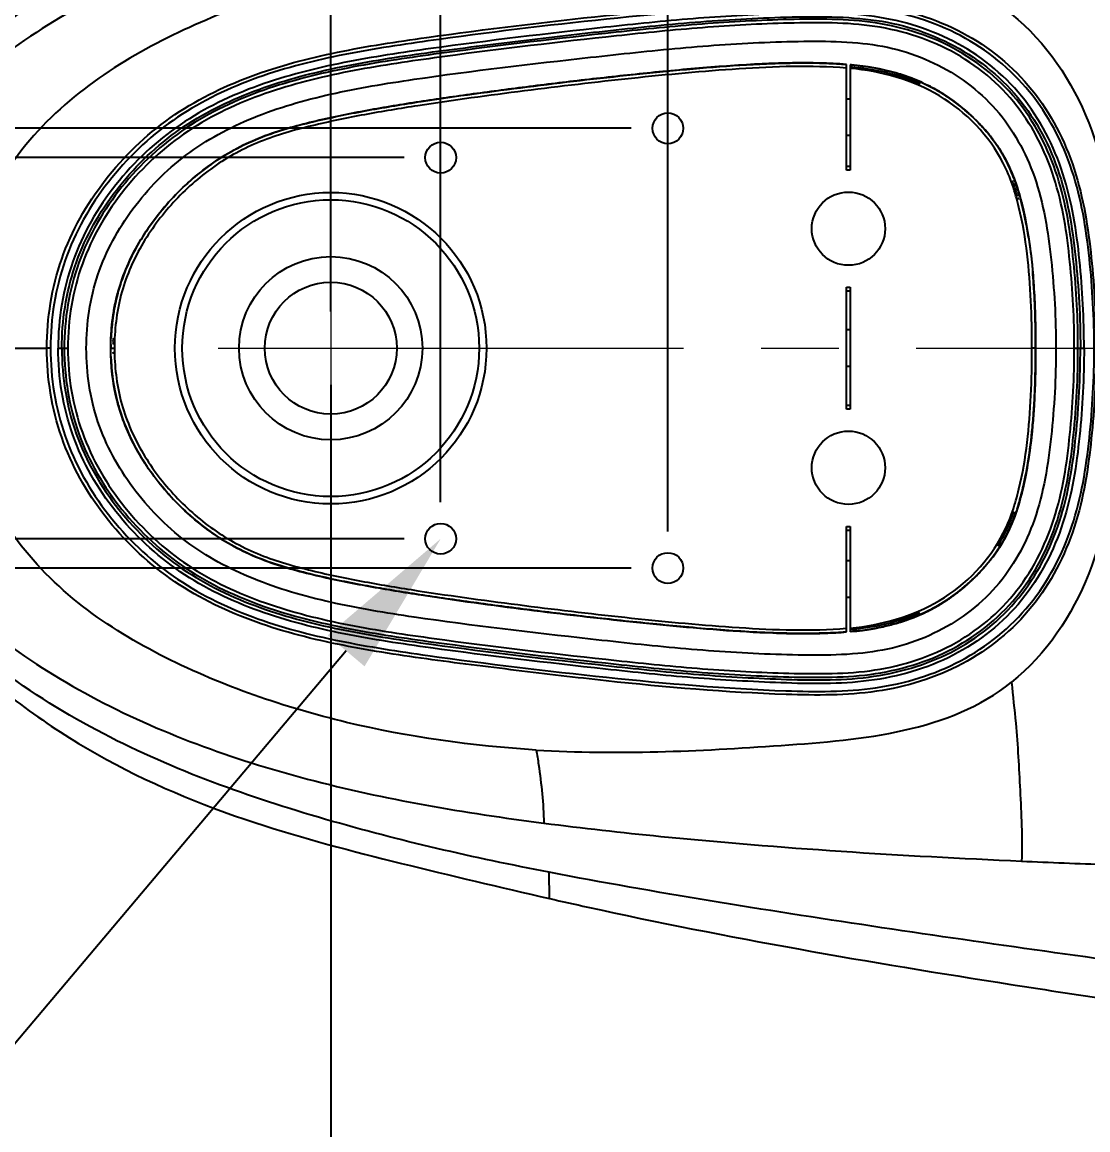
# Model space of a CAD drawing. Header units: millimetres. Extents: x 4086 to 8300, y 123 to 1549.
# Drawn here: x 6667.62 to 6711.24, y 637.4 to 682.74 of the extents above; entities that cross this region are included whole.
import ezdxf
from ezdxf import colors
from ezdxf.entities.mleader import LeaderData, LeaderLine
from ezdxf.math import Vec2, Vec3

# ---------------------------------------------------------------- set-up
doc = ezdxf.new("R2010")
doc.units = ezdxf.units.MM
doc.linetypes.add('CENTER2', pattern=[28.575, 19.05, -3.175, 3.175, -3.175])
doc.layers.add('02___PRT_ALL_AXES', color=7, linetype='Continuous')
doc.layers.add('中心线层', color=7, linetype='CENTER2', lineweight=0)
doc.layers.add('轮廓实线层', color=7, linetype='Continuous', lineweight=30)
doc.styles.add('思源黑', font='SourceHanSansCN-Normal.ttf')
doc.dimstyles.new('尺寸标注_3_10比例', dxfattribs={"dimtxt": 7, "dimasz": 6, "dimexe": 2, "dimexo": 1.5, "dimgap": 1, "dimtad": 1, "dimdec": 1, "dimlfac": 3.333333, "dimdsep": 46, "dimtxsty": '思源黑', "dimcen": 0.09, "dimadec": 0, "dimazin": 0, "dimtp": 0.01, "dimtm": 0.01, "dimtfac": 1, "dimtdec": 1, "dimtofl": 0, "dimtmove": 0, "dimatfit": 3, "dimfxl": 0, "dimtolj": 1, "dimarcsym": 0})

# ---------------------------------------------------------------- blocks, each defined once
blk = doc.blocks.new('*D2923')
at = {"layer": 'Defpoints', "color": 0}
for p in [(6658.855, 669.393), (6680.248, 669.393), (6680.248, 605.543)]:
    blk.add_point(p, dxfattribs=at)
at = {"layer": '轮廓实线层', "color": 0, "lineweight": -2}
for p, q in [((6658.855, 667.893), (6658.855, 603.543)), ((6680.248, 667.893), (6680.248, 603.543)), ((6664.855, 605.543), (6674.248, 605.543))]:
    blk.add_line(p, q, dxfattribs=at)
at = {"layer": '轮廓实线层', "color": 0}
for points in [[(6664.855, 606.543), (6664.855, 604.543), (6658.855, 605.543)], [(6674.248, 604.543), (6674.248, 606.543), (6680.248, 605.543)]]:
    blk.add_solid(points, dxfattribs=at)
at = {"layer": '轮廓实线层', "color": 0, "insert": (6669.551, 610.174), "char_height": 7, "attachment_point": 5, "style": '思源黑'}
blk.add_mtext('\\A1;71.3', dxfattribs=at)
blk = doc.blocks.new('*D2924')
at = {"layer": 'Defpoints', "color": 0}
for p in [(6680.248, 669.393), (6815.248, 669.393), (6815.248, 606.198)]:
    blk.add_point(p, dxfattribs=at)
at = {"layer": '轮廓实线层', "color": 0, "lineweight": -2}
for p, q in [((6680.248, 667.893), (6680.248, 604.198)), ((6815.248, 667.893), (6815.248, 604.198)), ((6686.248, 606.198), (6809.248, 606.198))]:
    blk.add_line(p, q, dxfattribs=at)
at = {"layer": '轮廓实线层', "color": 0}
for points in [[(6686.248, 607.198), (6686.248, 605.198), (6680.248, 606.198)], [(6809.248, 605.198), (6809.248, 607.198), (6815.248, 606.198)]]:
    blk.add_solid(points, dxfattribs=at)
at = {"layer": '轮廓实线层', "color": 0, "insert": (6748.364, 610.824), "char_height": 7, "attachment_point": 5, "style": '思源黑'}
blk.add_mtext('\\A1;450', dxfattribs=at)
blk = doc.blocks.new('*D2932')
at = {"layer": 'Defpoints', "color": 0}
for p in [(6797.169, 703.83), (6602.752, 634.956), (6797.168, 634.956)]:
    blk.add_point(p, dxfattribs=at)
at = {"layer": '轮廓实线层', "color": 0, "lineweight": -2}
for p, q in [((6795.669, 703.83), (6600.752, 703.83)), ((6602.752, 697.83), (6602.752, 640.956)), ((6795.668, 634.956), (6600.752, 634.956))]:
    blk.add_line(p, q, dxfattribs=at)
at = {"layer": '轮廓实线层', "color": 0}
for points in [[(6603.752, 697.83), (6601.752, 697.83), (6602.752, 703.83)], [(6601.752, 640.956), (6603.752, 640.956), (6602.752, 634.956)]]:
    blk.add_solid(points, dxfattribs=at)
at = {"layer": '轮廓实线层', "color": 0, "insert": (6598.126, 669.393), "char_height": 7, "attachment_point": 5, "rotation": 90, "style": '思源黑'}
blk.add_mtext('\\A1;229.6', dxfattribs=at)
blk = doc.blocks.new('*D2952')
at = {"color": 0, "lineweight": -2}
for p, q in [((6683.248, 677.193), (6648.056, 677.193)), ((6650.056, 671.193), (6650.056, 667.593)), ((6683.248, 661.593), (6648.056, 661.593))]:
    blk.add_line(p, q, dxfattribs=at)
at = {"color": 0}
for points in [[(6651.056, 671.193), (6649.056, 671.193), (6650.056, 677.193)], [(6649.056, 667.593), (6651.056, 667.593), (6650.056, 661.593)]]:
    blk.add_solid(points, dxfattribs=at)
at = {"layer": 'Defpoints', "color": 0}
for p in [(6684.748, 677.193), (6650.056, 661.593), (6684.748, 661.593)]:
    blk.add_point(p, dxfattribs=at)
at = {"color": 0, "insert": (6645.43, 669.393), "char_height": 7, "attachment_point": 5, "rotation": 90, "style": '思源黑'}
blk.add_mtext('\\A1;52', dxfattribs=at)
blk = doc.blocks.new('*D2953')
at = {"color": 0, "lineweight": -2}
for p, q in [((6692.548, 678.393), (6628.891, 678.393)), ((6630.891, 672.393), (6630.891, 666.393)), ((6692.548, 660.393), (6628.891, 660.393))]:
    blk.add_line(p, q, dxfattribs=at)
at = {"color": 0}
for points in [[(6631.891, 672.393), (6629.891, 672.393), (6630.891, 678.393)], [(6629.891, 666.393), (6631.891, 666.393), (6630.891, 660.393)]]:
    blk.add_solid(points, dxfattribs=at)
at = {"layer": 'Defpoints', "color": 0}
for p in [(6694.048, 678.393), (6630.891, 660.393), (6694.048, 660.393)]:
    blk.add_point(p, dxfattribs=at)
at = {"color": 0, "insert": (6626.265, 669.188), "char_height": 7, "attachment_point": 5, "rotation": 90, "style": '思源黑'}
blk.add_mtext('\\A1;60', dxfattribs=at)
blk = doc.blocks.new('*D2954')
at = {"color": 0, "lineweight": -2}
for p, q in [((6680.248, 670.893), (6680.248, 696.138)), ((6684.748, 678.693), (6684.748, 696.138)), ((6674.248, 694.138), (6657.113, 694.138)), ((6690.748, 694.138), (6696.748, 694.138))]:
    blk.add_line(p, q, dxfattribs=at)
at = {"color": 0}
for points in [[(6674.248, 693.138), (6674.248, 695.138), (6680.248, 694.138)], [(6690.748, 695.138), (6690.748, 693.138), (6684.748, 694.138)]]:
    blk.add_solid(points, dxfattribs=at)
at = {"layer": 'Defpoints', "color": 0}
for p in [(6684.748, 694.138), (6684.748, 677.193), (6680.248, 669.393)]:
    blk.add_point(p, dxfattribs=at)
at = {"color": 0, "insert": (6662.68, 698.701), "char_height": 7, "attachment_point": 5, "style": '思源黑'}
blk.add_mtext('\\A1;15', dxfattribs=at)
blk = doc.blocks.new('*D2955')
at = {"color": 0, "lineweight": -2}
for p, q in [((6684.748, 663.093), (6684.748, 708.762)), ((6694.048, 661.893), (6694.048, 708.762)), ((6678.748, 706.762), (6672.748, 706.762)), ((6700.048, 706.762), (6717.63, 706.762))]:
    blk.add_line(p, q, dxfattribs=at)
at = {"color": 0}
for points in [[(6678.748, 705.762), (6678.748, 707.762), (6684.748, 706.762)], [(6700.048, 707.762), (6700.048, 705.762), (6694.048, 706.762)]]:
    blk.add_solid(points, dxfattribs=at)
at = {"layer": 'Defpoints', "color": 0}
for p in [(6694.048, 706.762), (6684.748, 661.593), (6694.048, 660.393)]:
    blk.add_point(p, dxfattribs=at)
at = {"color": 0, "insert": (6711.839, 711.392), "char_height": 7, "attachment_point": 5, "style": '思源黑'}
blk.add_mtext('\\A1;31', dxfattribs=at)

msp = doc.modelspace()

# ---------------------------------------------------------------- linework, layer by layer
for p, q in [((6701.365, 676.685), (6701.365, 681.007)), ((6701.515, 680.998), (6701.515, 676.685)), ((6703.413, 680.65), (6703.385, 680.658)), ((6703.385, 680.657), (6703.411, 680.65)), ((6703.415, 680.649), (6703.385, 680.657)), ((6701.515, 679.593), (6701.365, 679.593)), ((6706.444, 678.929), (6706.368, 678.998)), ((6701.515, 678.093), (6701.365, 678.093)), ((6708.177, 676.164), (6708.156, 676.252)), ((6708.218, 676.081), (6708.291, 676.107)), ((6708.241, 676.284), (6708.245, 676.272)), ((6708.353, 675.651), (6708.406, 675.666)), ((6708.401, 675.477), (6708.381, 675.565)), ((6671.54, 671.687), (6671.563, 671.768)), ((6701.365, 666.899), (6701.365, 671.887)), ((6701.515, 671.887), (6701.515, 666.899)), ((6709.077, 670.911), (6709.079, 670.863)), ((6701.515, 670.143), (6701.365, 670.143)), ((6671.343, 669.798), (6671.343, 669.708)), ((6664.647, 669.393), (6668.63, 669.393)), ((6668.779, 669.393), (6668.63, 669.393)), ((6669.09, 669.393), (6669.49, 669.393)), ((6671.244, 669.393), (6671.394, 669.393)), ((6709.101, 669.393), (6708.951, 669.393)), ((6710.686, 669.393), (6711.085, 669.393)), ((6701.515, 668.643), (6701.365, 668.643)), ((6709.079, 667.923), (6709.077, 667.875)), ((6671.413, 667.638), (6671.393, 667.742)), ((6708.156, 662.534), (6708.176, 662.622)), ((6708.156, 662.534), (6708.215, 662.516)), ((6701.365, 657.779), (6701.365, 662.102)), ((6701.515, 662.102), (6701.515, 657.789)), ((6701.515, 660.693), (6701.365, 660.693)), ((6701.515, 659.193), (6701.365, 659.193)), ((6703.429, 658.142), (6703.394, 658.131)), ((6703.394, 658.131), (6703.428, 658.141)), ((6698.345, 657.739), (6698.407, 657.737)), ((6689.197, 646.871), (6689.194, 647.94))]:
    msp.add_line(p, q)
for centre, radius in [((6694.048, 678.393), 0.63), ((6684.748, 677.193), 0.63), ((6680.248, 669.393), 6.375), ((6701.44, 674.286), 1.5), ((6680.248, 669.393), 6.075), ((6680.248, 669.393), 3.75), ((6680.248, 669.393), 2.7), ((6701.44, 664.5), 1.5), ((6684.748, 661.593), 0.63), ((6694.048, 660.393), 0.63)]:
    msp.add_circle(centre, radius)
for centre, radius, start, end in [((6700.403, 668.762), 12.286, 84.5575, 84.8072), ((6700.427, 669.03), 12.017, 84.5467, 84.8071), ((6701.077, 672.672), 8.313, 73.6941, 73.9246), ((6701.047, 672.538), 8.45, 73.4924, 73.7544), ((6701.134, 672.864), 8.113, 69.0946, 73.6959), ((6701.09, 672.734), 8.25, 69.1366, 73.6462), ((6701.152, 672.883), 8.088, 68.9739, 73.7505), ((6701.213, 673.069), 7.893, 68.8283, 69.106), ((6701.291, 673.264), 7.684, 68.8627, 69.1297), ((6701.242, 673.163), 7.794, 68.7823, 69.052), ((6701.261, 673.193), 7.76, 67.1498, 69.1002), ((6701.342, 673.394), 7.544, 67.1295, 68.928), ((6701.306, 673.302), 7.642, 68.5597, 68.8628), ((6701.252, 673.19), 7.766, 68.4961, 68.7823), ((6701.229, 673.11), 7.848, 68.5401, 68.8283), ((6701.348, 673.421), 7.515, 65.2347, 68.5627), ((6701.284, 673.269), 7.681, 67.1093, 68.4981), ((6701.278, 673.232), 7.717, 67.1608, 68.5432), ((6701.38, 673.474), 7.455, 65.2633, 67.1638), ((6701.411, 673.559), 7.365, 66.3513, 67.1253), ((6701.441, 673.629), 7.289, 65.1867, 67.1319), ((6701.364, 673.438), 7.494, 65.7628, 67.1466), ((6701.643, 674.021), 6.848, 60.0175, 63.4326), ((6701.57, 673.869), 7.016, 60.8726, 61.1406), ((6701.624, 673.987), 6.887, 60.475, 60.9536), ((6701.583, 673.891), 6.991, 60.5908, 60.8726), ((6701.492, 673.756), 7.152, 60.1644, 60.4955), ((6701.607, 673.957), 6.921, 60.1723, 60.4752), ((6701.487, 673.746), 7.164, 59.7926, 60.1644), ((6701.498, 673.772), 7.135, 56.2181, 60.0063), ((6701.433, 673.658), 7.266, 54.5076, 59.7771), ((6700.861, 672.885), 8.228, 48.7713, 54.3624), ((6700.513, 672.497), 8.749, 47.6089, 48.1053), ((6700.342, 672.302), 9.008, 47.7188, 47.9774), ((6700.303, 672.258), 9.067, 47.2549, 47.719), ((6700.445, 672.422), 8.85, 47.2086, 47.6091), ((6702.096, 673.999), 6.566, 38.8128, 40.2997), ((6702.494, 674.282), 6.078, 35.0782, 35.4898), ((6702.546, 674.336), 6.004, 34.8283, 35.1103), ((6702.531, 674.309), 6.032, 34.7768, 35.0837), ((6702.292, 674.149), 6.319, 34.4233, 34.9026), ((6702.561, 674.33), 5.996, 34.4978, 34.7768), ((6702.589, 674.349), 5.962, 34.2255, 34.4978), ((6702.339, 674.181), 6.262, 32.7896, 34.425), ((6702.607, 674.361), 5.941, 34.0354, 34.3388), ((6702.429, 674.239), 6.155, 30.641, 32.7912), ((6702.286, 674.167), 6.315, 30.5416, 31.2228), ((6702.472, 674.264), 6.106, 30.6386, 31.3443), ((6701.44, 674.286), 2.4, 88.2092, 91.7908), ((6706.402, 675.235), 2.003, 24.9974, 27.2686), ((6700.281, 673.348), 8.394, 15.9238, 19.0051), ((6701.262, 673.694), 7.444, 19.9328, 20.3413), ((6701.076, 673.613), 7.646, 19.0638, 20.2388), ((6701.197, 673.671), 7.513, 19.3629, 19.9326), ((6701.089, 673.618), 7.632, 19.4124, 19.9906), ((6700.922, 673.56), 7.809, 18.6928, 19.0646), ((6700.893, 673.55), 7.839, 18.5303, 19.0563), ((6700.057, 673.29), 8.715, 15.8594, 18.789), ((6700.359, 673.376), 8.401, 16.9376, 17.975), ((6706.093, 674.877), 2.389, 17.8118, 18.9032), ((6699.806, 673.207), 8.98, 15.9558, 16.9371), ((6699.265, 673.052), 9.542, 15.423, 15.9596), ((6698.596, 672.869), 10.236, 14.8972, 15.0443), ((6694.711, 671.848), 14.253, 11.2261, 14.8499), ((6694.729, 671.851), 14.235, 11.2229, 14.8554), ((6692.432, 671.39), 16.577, 8.7947, 11.2434), ((6692.447, 671.393), 16.563, 8.7967, 11.2405), ((6682.728, 670.225), 26.354, 4.7807, 5.0003), ((6681.726, 670.125), 27.361, 3.6665, 4.7995), ((6678.907, 669.655), 7.642, 164.3052, 168.873), ((6678.927, 669.652), 7.662, 164.4257, 164.804), ((6678.93, 669.648), 7.667, 163.9443, 164.3015), ((6701.44, 674.286), 2.4, 268.2092, 271.7908), ((6680.318, 670.032), 28.772, 3.3918, 3.6732), ((6678.505, 669.927), 30.588, 3.1716, 3.4167), ((6675.978, 669.802), 33.118, 1.9198, 3.371), ((6680.102, 669.434), 8.857, 171.5363, 177.3387), ((6680.121, 669.432), 8.876, 171.914, 177.3285), ((6679.789, 669.475), 8.541, 170.6318, 171.888), ((6679.742, 669.483), 8.493, 170.0891, 171.5064), ((6664.606, 669.449), 44.495, 359.9285, 1.8837), ((6668.151, 669.549), 40.949, 1.2464, 1.9063), ((6671.343, 669.798), 0.09, 240.0434, 270), ((6681.026, 669.394), 9.781, 179.5615, 180.0072), ((6681.136, 669.394), 9.892, 179.7909, 180.0061), ((6680.968, 669.395), 9.724, 179.1153, 179.5616), ((6680.958, 669.395), 9.624, 178.6696, 179.1163), ((6681.037, 669.394), 9.703, 180.8909, 181.3336), ((6673.704, 669.507), 2.37, 176.2146, 177.3006), ((6664.732, 669.336), 44.37, 358.113, 0.0738), ((6664.233, 669.341), 44.869, 358.2437, 0.0671), ((6663.841, 669.341), 45.26, 358.2578, 0.0655), ((6680.779, 669.387), 9.535, 181.992, 182.3971), ((6680.726, 669.385), 9.482, 182.3974, 182.5795), ((6680.086, 669.352), 8.841, 182.6659, 188.7508), ((6668.123, 669.239), 40.977, 358.0927, 358.7521), ((6679.632, 669.285), 8.382, 189.2424, 191.3292), ((6676.017, 668.994), 33.079, 356.6365, 358.0619), ((6676.053, 668.983), 33.043, 356.6235, 358.0776), ((6677.586, 668.909), 31.509, 356.6159, 358.1197), ((6675.601, 669.011), 33.496, 356.8444, 358.0564), ((6672.167, 669.129), 36.932, 358.0538, 358.1942), ((6678.957, 669.147), 7.694, 189.9036, 196.1792), ((6680.653, 668.725), 28.435, 355.2463, 356.6299), ((6679.825, 668.778), 29.266, 355.8748, 356.6198), ((6678.374, 668.866), 30.719, 356.6157, 356.8291), ((6701.44, 664.5), 2.4, 88.2092, 91.7908), ((6692.493, 667.386), 16.515, 348.8218, 351.2147), ((6690.592, 667.687), 18.441, 351.3217, 352.0142), ((6694.81, 666.923), 14.153, 345.1107, 348.8434), ((6700.259, 665.445), 8.507, 342.0103, 343.0347), ((6699.73, 665.607), 9.06, 343.0352, 344.0076), ((6699.223, 665.753), 9.588, 344.0039, 344.5157), ((6698.571, 665.936), 10.264, 344.0462, 344.53), ((6698.002, 666.093), 10.854, 344.5303, 345.0174), ((6698.839, 665.859), 9.986, 344.5151, 344.9162), ((6698.578, 665.93), 10.257, 344.9151, 345.0619), ((6701.361, 665.05), 7.246, 334.5692, 339.4856), ((6701.466, 665.008), 7.223, 336.3625, 339.3287), ((6700.645, 665.33), 8.014, 339.4095, 339.5852), ((6708.156, 662.534), 0.09, 47, 77), ((6706.371, 663.565), 2.037, 332.7318, 335.0079), ((6700.655, 665.326), 8.094, 339.2311, 339.5854), ((6701.212, 665.106), 7.495, 339.313, 339.688), ((6701.149, 665.13), 7.563, 339.6881, 340.0897), ((6700.996, 665.199), 7.73, 339.7828, 339.9612), ((6700.974, 665.207), 7.753, 339.9613, 340.2715), ((6700.958, 665.213), 7.77, 340.0224, 340.5872), ((6700.949, 665.216), 7.779, 340.2454, 340.5759), ((6700.913, 665.229), 7.818, 340.574, 340.9378), ((6700.796, 665.269), 7.942, 340.9435, 341.3137), ((6701.44, 664.5), 2.4, 268.2092, 271.7908), ((6702.065, 664.739), 6.566, 329.5348, 336.4165), ((6702.386, 664.566), 6.112, 327.7001, 334.5438), ((6702.463, 664.508), 6.106, 325.1561, 328.812), ((6702.323, 664.618), 6.284, 325.0628, 325.4147), ((6702.601, 664.431), 5.949, 325.1349, 325.56), ((6702.337, 664.608), 6.266, 325.4111, 325.679), ((6702.646, 664.401), 5.895, 325.5302, 326.0152), ((6702.635, 664.408), 5.908, 325.5603, 325.777), ((6702.427, 664.548), 6.157, 325.67, 328.9964), ((6702.661, 664.391), 5.877, 325.777, 326.0608), ((6702.75, 664.331), 5.77, 326.057, 329.6161), ((6702.507, 664.499), 6.064, 328.6743, 328.9928), ((6702.528, 664.486), 6.04, 329.0058, 329.3863), ((6702.401, 664.574), 6.195, 322.7244, 324.462), ((6702.422, 664.559), 6.169, 323.0566, 324.4761), ((6702.274, 664.652), 6.343, 323.2865, 325.0606), ((6702.529, 664.481), 6.037, 324.4798, 324.9007), ((6702.587, 664.423), 5.955, 324.8362, 325.1421), ((6702.567, 664.455), 5.991, 324.8946, 325.1609), ((6700.802, 665.975), 8.322, 311.9771, 317.3021), ((6700.695, 666.083), 8.474, 308.2342, 312.0356), ((6701.526, 664.972), 7.085, 292.8197, 299.5019), ((6701.62, 664.808), 6.897, 294.665, 299.6123), ((6701.545, 664.935), 7.043, 294.8044, 299.357), ((6701.581, 664.898), 6.995, 298.8288, 299.0959), ((6701.653, 664.748), 6.828, 298.9102, 299.1821), ((6701.637, 664.777), 6.862, 299.1267, 299.764), ((6701.594, 664.875), 6.967, 299.0958, 299.4249), ((6701.631, 664.788), 6.874, 299.1827, 299.9885), ((6701.503, 665.013), 7.132, 299.3481, 304.7137), ((6701.615, 664.816), 6.906, 299.7637, 300.1259), ((6701.454, 665.094), 7.227, 299.8706, 305.4193), ((6701.492, 665.031), 7.154, 299.9919, 300.7387), ((6701.094, 666.046), 8.243, 286.3832, 290.8562), ((6701.157, 665.899), 8.083, 286.3318, 290.8143), ((6701.233, 665.655), 7.828, 290.3274, 290.9333), ((6701.215, 665.717), 7.892, 290.8859, 291.1589), ((6701.249, 665.612), 7.782, 290.9337, 291.203), ((6701.297, 665.513), 7.672, 290.8589, 291.1475), ((6701.263, 665.594), 7.76, 290.8904, 292.8394), ((6701.349, 665.38), 7.53, 291.1279, 292.8562), ((6701.259, 665.585), 7.753, 291.203, 291.4901), ((6701.231, 665.676), 7.849, 291.1589, 291.4496), ((6701.312, 665.474), 7.631, 291.1475, 291.4302), ((6701.357, 665.35), 7.499, 291.4272, 294.7525), ((6701.291, 665.505), 7.667, 291.4881, 292.8744), ((6701.279, 665.555), 7.718, 291.4466, 292.8201), ((6701.446, 665.15), 7.28, 292.856, 294.8039), ((6701.366, 665.349), 7.494, 292.8397, 294.2288), ((6701.416, 665.237), 7.371, 294.1435, 294.4491), ((6701.601, 664.845), 6.938, 294.117, 298.9026), ((6701.435, 665.194), 7.325, 294.4492, 294.7201), ((6701.08, 666.115), 8.313, 286.0355, 286.289), ((6701.007, 666.33), 8.539, 286.2188, 286.4093), ((6701.133, 665.938), 8.128, 286.2875, 290.2951), ((6738.757, 864.775), 223.472, 257.18671, 257.59927), ((6810.146, 1298.453), 663.002, 261.144952, 261.533234)]:
    msp.add_arc(centre, radius, start, end)
for points, knots in [([(6689.194, 690.846), (6686.154, 690.261), (6680.015, 688.859), (6672.423, 686.178), (6666.651, 682.727), (6661.61, 678), (6659.11, 672.835), (6659.108, 669.394)], [0, 0, 0, 0, 0.23436, 0.476296, 0.606155, 0.739528, 1, 1, 1, 1]), ([(6677.136, 688.808), (6674.931, 688.082), (6670.61, 686.291), (6665.877, 682.833), (6662.657, 679.47), (6659.993, 675.673), (6658.947, 672.196), (6658.864, 669.894)], [0, 0, 0, 0, 0.250514, 0.500834, 0.626177, 0.751447, 1, 1, 1, 1]), ([(6688.968, 688.831), (6685.715, 688.411), (6679.349, 687.343), (6671.762, 684.608), (6666.466, 681.268), (6663.011, 678.129), (6660.305, 674.204), (6659.498, 671.007), (6659.499, 669.393)], [0, 0, 0, 0, 0.258384, 0.507479, 0.628675, 0.749705, 0.872843, 1, 1, 1, 1]), ([(6688.663, 685.841), (6686.09, 685.683), (6682.212, 685.15), (6677.197, 683.697), (6673.515, 682.179), (6670.043, 680.123), (6667.099, 677.226), (6665.569, 674.116), (6664.75, 671.476), (6664.646, 670.085), (6664.647, 669.393)], [0, 0, 0, 0, 0.241796, 0.364863, 0.489125, 0.614521, 0.74149, 0.870303, 0.935138, 1, 1, 1, 1]), ([(6668.63, 669.393), (6668.629, 670.624), (6669.026, 673.112), (6670.872, 676.379), (6673.572, 678.979), (6676.925, 680.638), (6680.515, 681.572), (6685.393, 682.309), (6691.516, 683.045), (6697.653, 683.596), (6702.605, 683.614), (6706.214, 682.527), (6709.155, 680.132), (6710.871, 676.763), (6711.448, 673.09), (6711.57, 670.626), (6711.572, 669.393)], [0, 0, 0, 0, 0.062447, 0.124871, 0.187329, 0.249838, 0.3124, 0.374982, 0.500153, 0.625297, 0.687871, 0.750222, 0.812566, 0.874882, 0.937414, 1, 1, 1, 1]), ([(6711.499, 669.393), (6711.499, 670.62), (6711.369, 673.068), (6710.784, 676.715), (6709.055, 680.041), (6706.137, 682.401), (6702.559, 683.477), (6697.64, 683.438), (6691.533, 682.901), (6685.439, 682.164), (6680.584, 681.433), (6677.017, 680.51), (6673.686, 678.876), (6671.007, 676.304), (6669.171, 673.073), (6668.779, 670.61), (6668.779, 669.393)], [0, 0, 0, 0, 0.062713, 0.125289, 0.187498, 0.249627, 0.311819, 0.374415, 0.499882, 0.62543, 0.688152, 0.750753, 0.813185, 0.875511, 0.937783, 1, 1, 1, 1]), ([(6711.085, 669.393), (6711.085, 670.594), (6710.96, 672.994), (6710.412, 676.579), (6708.73, 679.869), (6705.829, 682.18), (6702.288, 683.179), (6698.671, 683.11), (6695.077, 682.91), (6690.3, 682.408), (6685.532, 681.847), (6680.78, 681.142), (6677.275, 680.263), (6673.982, 678.698), (6671.316, 676.193), (6669.482, 673.022), (6669.09, 670.593), (6669.09, 669.393)], [0, 0, 0, 0, 0.062536, 0.125084, 0.187532, 0.24998, 0.312446, 0.374996, 0.437503, 0.499995, 0.624952, 0.687466, 0.75001, 0.812534, 0.875029, 0.937529, 1, 1, 1, 1]), ([(6669.24, 669.393), (6669.24, 670.516), (6669.583, 672.786), (6671.223, 675.79), (6673.624, 678.238), (6676.675, 679.878), (6680.033, 680.84), (6683.542, 681.418), (6687.135, 681.867), (6690.784, 682.305), (6694.474, 682.703), (6697.575, 682.915), (6700.058, 682.978), (6701.9, 682.931), (6703.701, 682.641), (6705.954, 681.817), (6708.426, 679.999), (6710.213, 676.752), (6710.803, 673.107), (6710.935, 670.638), (6710.935, 669.393)], [0, 0, 0, 0, 0.05893, 0.117776, 0.176804, 0.236377, 0.29725, 0.359412, 0.422824, 0.487254, 0.552254, 0.617541, 0.650278, 0.682562, 0.714137, 0.745494, 0.807857, 0.870272, 0.934667, 1, 1, 1, 1]), ([(6710.836, 669.393), (6710.836, 670.576), (6710.712, 672.943), (6710.18, 676.48), (6708.52, 679.736), (6705.63, 682), (6702.702, 682.795), (6700.331, 682.877), (6697.964, 682.832), (6695.014, 682.65), (6690.315, 682.16), (6685.623, 681.605), (6680.943, 680.917), (6677.485, 680.068), (6674.22, 678.555), (6671.565, 676.104), (6669.733, 672.98), (6669.34, 670.579), (6669.34, 669.393)], [0, 0, 0, 0, 0.062453, 0.12501, 0.187614, 0.250238, 0.31285, 0.34416, 0.375381, 0.437757, 0.5001, 0.624729, 0.68712, 0.749618, 0.812192, 0.874791, 0.937402, 1, 1, 1, 1]), ([(6708.116, 683.065), (6709.535, 681.928), (6711.699, 678.692), (6712.239, 675.001), (6712.383, 673.145)], [0, 0, 0, 0, 0.494185, 1, 1, 1, 1]), ([(6710.686, 669.393), (6710.686, 670.571), (6710.562, 672.922), (6710.037, 676.426), (6708.402, 679.637), (6705.558, 681.864), (6702.673, 682.647), (6700.327, 682.727), (6697.97, 682.683), (6695.025, 682.5), (6690.331, 682.011), (6685.645, 681.456), (6680.977, 680.77), (6677.54, 679.927), (6674.307, 678.431), (6671.684, 676.01), (6669.877, 672.929), (6669.49, 670.562), (6669.49, 669.393)], [0, 0, 0, 0, 0.062696, 0.125238, 0.187341, 0.249407, 0.311579, 0.342892, 0.374259, 0.437023, 0.499809, 0.625413, 0.688167, 0.750801, 0.813233, 0.875534, 0.937803, 1, 1, 1, 1]), ([(6670.243, 669.393), (6670.243, 670.408), (6670.55, 672.464), (6672.046, 675.191), (6674.242, 677.434), (6677.085, 678.954), (6680.283, 679.867), (6684.915, 680.621), (6689.699, 681.172), (6694.554, 681.705), (6697.618, 681.913), (6700.04, 681.975), (6701.784, 681.932), (6703.437, 681.669), (6705.453, 680.93), (6707.657, 679.317), (6709.267, 676.367), (6709.805, 672.96), (6709.933, 670.602), (6709.933, 669.393)], [0, 0, 0, 0, 0.056342, 0.112842, 0.169975, 0.228229, 0.28958, 0.353906, 0.488602, 0.556901, 0.62508, 0.658984, 0.691412, 0.721826, 0.751443, 0.810044, 0.86888, 0.932904, 1, 1, 1, 1]), ([(6671.375, 670.945), (6671.436, 671.29), (6671.689, 672.347), (6672.481, 674.001), (6673.854, 675.731), (6675.543, 677.16), (6677.526, 678.15), (6679.651, 678.716), (6681.796, 679.147), (6684.675, 679.616), (6688.286, 680.102), (6691.906, 680.528), (6694.807, 680.814), (6696.987, 680.991), (6699.174, 681.091), (6700.636, 681.067), (6701.365, 681.007)], [0, 0, 0, 0, 0.030871, 0.09548, 0.160089, 0.224697, 0.289306, 0.353914, 0.418523, 0.483131, 0.612349, 0.741566, 0.806174, 0.870783, 0.935391, 1, 1, 1, 1]), ([(6698.488, 681.052), (6698.351, 681.048), (6697.345, 681.009), (6695.464, 680.875), (6692.892, 680.628), (6690.378, 680.35), (6687.975, 680.054), (6685.688, 679.749), (6683.49, 679.429), (6681.353, 679.065), (6679.275, 678.63), (6677.162, 678.016), (6675.177, 676.908), (6673.565, 675.414), (6672.317, 673.72), (6671.748, 672.413), (6671.563, 671.768)], [0, 0, 0, 0, 0.013853, 0.102062, 0.19195, 0.279284, 0.362102, 0.440949, 0.516684, 0.59004, 0.661754, 0.732376, 0.801958, 0.870533, 0.938492, 1, 1, 1, 1]), ([(6698.34, 681.047), (6699.063, 681.074), (6700.059, 681.084), (6701.086, 681.03), (6701.365, 681.007)], [0, 0, 0, 0, 0.730222, 1, 1, 1, 1]), ([(6698.34, 681.047), (6698.61, 681.057), (6699.618, 681.084), (6700.627, 681.068), (6701.365, 681.007)], [0, 0, 0, 0, 0.267756, 1, 1, 1, 1]), ([(6701.365, 681.007), (6700.636, 681.067), (6699.642, 681.083), (6698.65, 681.058), (6698.388, 681.049)], [0, 0, 0, 0, 0.73553, 1, 1, 1, 1]), ([(6701.365, 681.007), (6700.627, 681.068), (6699.669, 681.083), (6698.711, 681.059), (6698.492, 681.052)], [0, 0, 0, 0, 0.771104, 1, 1, 1, 1]), ([(6701.365, 680.856), (6699.902, 680.979), (6696.951, 680.867), (6692.563, 680.454), (6688.178, 679.938), (6684.533, 679.445), (6681.63, 678.964), (6679.472, 678.523), (6677.347, 677.926), (6675.394, 676.878), (6673.75, 675.401), (6672.43, 673.633), (6671.558, 671.594), (6671.394, 670.123), (6671.394, 669.393)], [0, 0, 0, 0, 0.125084, 0.250418, 0.375784, 0.501141, 0.563797, 0.62641, 0.688856, 0.751112, 0.813383, 0.875656, 0.937817, 1, 1, 1, 1]), ([(6701.515, 680.998), (6701.951, 680.958), (6702.573, 680.871), (6703.202, 680.711), (6703.385, 680.658)], [0, 0, 0, 0, 0.707098, 1, 1, 1, 1]), ([(6708.951, 669.393), (6708.951, 670.682), (6708.889, 672.62), (6708.468, 675.16), (6707.678, 677.609), (6705.321, 680.032), (6702.782, 680.731), (6701.515, 680.847)], [0, 0, 0, 0, 0.252089, 0.37798, 0.503217, 0.751112, 1, 1, 1, 1]), ([(6703.385, 680.658), (6703.403, 680.653), (6704.047, 680.464), (6704.973, 680.067), (6706.04, 679.303), (6706.766, 678.644), (6707.411, 677.901), (6707.927, 677.06), (6708.31, 676.153), (6708.661, 674.894), (6708.932, 673.288), (6709.079, 671.342), (6709.101, 670.042), (6709.101, 669.393)], [0, 0, 0, 0, 0.00391, 0.146209, 0.217358, 0.288507, 0.359657, 0.430806, 0.501955, 0.573104, 0.715403, 0.857701, 1, 1, 1, 1]), ([(6703.385, 680.658), (6703.892, 680.511), (6705.016, 680.071), (6706.451, 679.012), (6707.64, 677.669), (6708.32, 676.196), (6708.643, 674.911), (6708.852, 673.752), (6708.979, 672.635), (6709.057, 671.549), (6709.094, 670.467), (6709.101, 669.751), (6709.101, 669.393)], [0, 0, 0, 0, 0.11145, 0.250059, 0.373868, 0.480818, 0.576239, 0.664397, 0.748576, 0.832178, 0.916121, 1, 1, 1, 1]), ([(6707.352, 677.936), (6707.086, 678.29), (6706.778, 678.62), (6706.45, 678.923), (6706.444, 678.929)], [0, 0, 0, 0, 0.980687, 1, 1, 1, 1]), ([(6708.224, 676.328), (6708.131, 676.574), (6707.975, 676.929), (6707.788, 677.269), (6707.724, 677.376)], [0, 0, 0, 0, 0.678784, 1, 1, 1, 1]), ([(6707.725, 677.376), (6707.746, 677.34), (6707.94, 677.006), (6708.101, 676.653), (6708.223, 676.331)], [0, 0, 0, 0, 0.106146, 1, 1, 1, 1]), ([(6708.691, 674.62), (6708.652, 674.816), (6708.587, 675.111), (6708.513, 675.403), (6708.487, 675.501)], [0, 0, 0, 0, 0.664747, 1, 1, 1, 1]), ([(6708.693, 674.599), (6708.675, 674.694), (6708.613, 674.993), (6708.543, 675.294), (6708.488, 675.501)], [0, 0, 0, 0, 0.316721, 1, 1, 1, 1]), ([(6671.244, 669.43), (6671.247, 670.16), (6671.334, 670.923), (6671.531, 671.657), (6671.54, 671.687)], [0, 0, 0, 0, 0.959556, 1, 1, 1, 1]), ([(6671.244, 669.393), (6671.244, 670.116), (6671.328, 670.898), (6671.529, 671.65), (6671.54, 671.687)], [0, 0, 0, 0, 0.951022, 1, 1, 1, 1]), ([(6671.532, 671.66), (6671.527, 671.639), (6671.454, 671.365), (6671.396, 671.088), (6671.355, 670.829)], [0, 0, 0, 0, 0.076709, 1, 1, 1, 1]), ([(6689.194, 647.942), (6686.115, 648.537), (6679.891, 649.954), (6670.624, 653.248), (6662.317, 659.211), (6659.105, 665.968), (6659.109, 669.393)], [0, 0, 0, 0, 0.237716, 0.483628, 0.74037, 1, 1, 1, 1]), ([(6659.499, 669.393), (6659.498, 667.779), (6660.305, 664.582), (6663.011, 660.658), (6666.466, 657.518), (6671.762, 654.179), (6679.349, 651.443), (6685.715, 650.376), (6688.968, 649.956)], [0, 0, 0, 0, 0.127157, 0.250295, 0.371325, 0.492521, 0.741616, 1, 1, 1, 1]), ([(6688.663, 652.946), (6686.051, 653.106), (6682.132, 653.65), (6677.087, 655.126), (6673.424, 656.654), (6669.984, 658.709), (6667.077, 661.598), (6665.564, 664.687), (6664.75, 667.315), (6664.646, 668.703), (6664.647, 669.393)], [0, 0, 0, 0, 0.245485, 0.368703, 0.492402, 0.616841, 0.742721, 0.870649, 0.935221, 1, 1, 1, 1]), ([(6711.572, 669.393), (6711.573, 668.16), (6711.445, 665.698), (6710.876, 662.023), (6709.151, 658.656), (6706.212, 656.258), (6702.602, 655.163), (6697.651, 655.199), (6692.741, 655.617), (6687.844, 656.206), (6684.173, 656.656), (6680.515, 657.216), (6676.925, 658.147), (6673.573, 659.808), (6670.87, 662.405), (6669.027, 665.675), (6668.629, 668.163), (6668.63, 669.393)], [0, 0, 0, 0, 0.062568, 0.125106, 0.187437, 0.249815, 0.312217, 0.374757, 0.499869, 0.562443, 0.625018, 0.687592, 0.750147, 0.812646, 0.875124, 0.937564, 1, 1, 1, 1]), ([(6668.779, 669.393), (6668.779, 668.176), (6669.171, 665.713), (6671.007, 662.481), (6673.687, 659.909), (6677.018, 658.276), (6680.585, 657.353), (6685.44, 656.622), (6691.535, 655.885), (6697.641, 655.349), (6702.561, 655.31), (6706.137, 656.386), (6709.055, 658.745), (6710.784, 662.071), (6711.369, 665.718), (6711.499, 668.166), (6711.499, 669.393)], [0, 0, 0, 0, 0.062221, 0.124499, 0.186833, 0.249262, 0.311865, 0.374589, 0.500142, 0.625612, 0.688202, 0.750379, 0.812495, 0.874704, 0.937284, 1, 1, 1, 1]), ([(6711.085, 669.393), (6711.085, 668.192), (6710.96, 665.792), (6710.411, 662.207), (6708.73, 658.918), (6705.83, 656.607), (6702.29, 655.607), (6698.673, 655.676), (6695.079, 655.876), (6690.301, 656.378), (6685.534, 656.939), (6680.781, 657.644), (6677.277, 658.523), (6673.983, 660.088), (6671.317, 662.592), (6669.482, 665.764), (6669.091, 668.193), (6669.09, 669.393)], [0, 0, 0, 0, 0.06254, 0.125092, 0.187538, 0.249959, 0.312413, 0.37496, 0.437469, 0.499963, 0.624925, 0.687441, 0.749986, 0.812512, 0.87501, 0.937516, 1, 1, 1, 1]), ([(6669.24, 669.393), (6669.241, 668.21), (6669.626, 665.814), (6671.437, 662.686), (6674.07, 660.212), (6677.333, 658.663), (6680.815, 657.791), (6685.556, 657.088), (6690.318, 656.527), (6695.09, 656.026), (6698.672, 655.826), (6702.261, 655.756), (6705.757, 656.742), (6708.612, 659.016), (6710.269, 662.262), (6710.811, 665.812), (6710.935, 668.197), (6710.935, 669.393)], [0, 0, 0, 0, 0.0621, 0.124273, 0.186484, 0.248862, 0.311532, 0.374401, 0.500324, 0.563256, 0.626145, 0.688815, 0.750837, 0.812723, 0.874689, 0.937224, 1, 1, 1, 1]), ([(6669.34, 669.393), (6669.34, 668.207), (6669.733, 665.806), (6671.565, 662.682), (6674.221, 660.23), (6677.487, 658.718), (6680.945, 657.869), (6685.624, 657.181), (6690.316, 656.626), (6695.015, 656.136), (6697.965, 655.954), (6700.332, 655.91), (6702.703, 655.991), (6705.63, 656.786), (6708.52, 659.05), (6710.18, 662.307), (6710.712, 665.844), (6710.836, 668.21), (6710.836, 669.393)], [0, 0, 0, 0, 0.062592, 0.125201, 0.187822, 0.250418, 0.312915, 0.375302, 0.499926, 0.562265, 0.624638, 0.655858, 0.687165, 0.749768, 0.812393, 0.875001, 0.937551, 1, 1, 1, 1]), ([(6669.49, 669.393), (6669.49, 668.225), (6669.877, 665.858), (6671.684, 662.777), (6674.307, 660.355), (6677.542, 658.859), (6680.978, 658.016), (6685.646, 657.33), (6690.332, 656.776), (6695.027, 656.286), (6697.971, 656.104), (6700.328, 656.06), (6702.674, 656.14), (6705.559, 656.922), (6708.402, 659.149), (6710.037, 662.361), (6710.562, 665.865), (6710.686, 668.215), (6710.686, 669.393)], [0, 0, 0, 0, 0.062191, 0.124458, 0.186782, 0.249235, 0.311868, 0.374619, 0.500216, 0.563, 0.62576, 0.657126, 0.688436, 0.750599, 0.812666, 0.874773, 0.93731, 1, 1, 1, 1]), ([(6709.933, 669.393), (6709.933, 668.185), (6709.805, 665.826), (6709.267, 662.419), (6707.657, 659.469), (6705.453, 657.856), (6703.438, 657.117), (6701.784, 656.854), (6700.04, 656.812), (6697.618, 656.873), (6694.554, 657.081), (6689.699, 657.614), (6684.915, 658.165), (6680.283, 658.919), (6677.085, 659.833), (6674.242, 661.353), (6672.046, 663.595), (6670.55, 666.322), (6670.243, 668.378), (6670.243, 669.393)], [0, 0, 0, 0, 0.067096, 0.13112, 0.189956, 0.248558, 0.278174, 0.308588, 0.341017, 0.37492, 0.443099, 0.511398, 0.646094, 0.710419, 0.771771, 0.830025, 0.887158, 0.943658, 1, 1, 1, 1]), ([(6698.493, 657.734), (6698.335, 657.739), (6697.301, 657.779), (6695.387, 657.918), (6692.799, 658.168), (6690.271, 658.449), (6687.858, 658.747), (6685.567, 659.054), (6683.367, 659.377), (6681.232, 659.745), (6679.151, 660.185), (6677.033, 660.821), (6675.067, 661.961), (6673.487, 663.464), (6672.236, 665.198), (6671.396, 667.234), (6671.244, 668.684), (6671.244, 669.393)], [0, 0, 0, 0, 0.014947, 0.097629, 0.181884, 0.263669, 0.341107, 0.414639, 0.485148, 0.553379, 0.620127, 0.685979, 0.750838, 0.814387, 0.876648, 0.937989, 1, 1, 1, 1]), ([(6671.394, 669.393), (6671.394, 668.663), (6671.558, 667.192), (6672.429, 665.153), (6673.75, 663.385), (6675.394, 661.909), (6677.347, 660.86), (6679.472, 660.263), (6681.63, 659.822), (6684.533, 659.341), (6688.178, 658.849), (6692.563, 658.332), (6696.951, 657.92), (6699.902, 657.807), (6701.365, 657.93)], [0, 0, 0, 0, 0.062179, 0.124335, 0.186613, 0.248882, 0.311131, 0.373582, 0.436195, 0.498852, 0.624211, 0.749579, 0.874914, 1, 1, 1, 1]), ([(6701.515, 657.94), (6702.782, 658.056), (6705.321, 658.753), (6707.678, 661.177), (6708.468, 663.626), (6708.889, 666.167), (6708.951, 668.105), (6708.951, 669.393)], [0, 0, 0, 0, 0.248891, 0.496788, 0.622033, 0.747918, 1, 1, 1, 1]), ([(6709.101, 669.393), (6709.101, 669.036), (6709.094, 668.321), (6709.065, 667.491), (6709.038, 667.02), (6709.031, 666.911)], [0, 0, 0, 0, 0.434144, 0.868584, 1, 1, 1, 1]), ([(6709.101, 669.393), (6709.101, 668.744), (6709.087, 667.916), (6709.042, 667.089), (6709.031, 666.911)], [0, 0, 0, 0, 0.784716, 1, 1, 1, 1]), ([(6658.856, 669.197), (6658.889, 666.868), (6659.883, 663.327), (6662.537, 659.458), (6665.772, 656.036), (6670.549, 652.523), (6674.917, 650.708), (6677.147, 649.975)], [0, 0, 0, 0, 0.248549, 0.373835, 0.499191, 0.749513, 1, 1, 1, 1]), ([(6671.343, 668.035), (6671.385, 667.75), (6671.448, 667.44), (6671.53, 667.135), (6671.537, 667.109)], [0, 0, 0, 0, 0.912563, 1, 1, 1, 1]), ([(6671.413, 667.638), (6671.469, 667.362), (6671.719, 666.377), (6672.481, 664.785), (6673.854, 663.055), (6675.544, 661.627), (6677.194, 660.799), (6678.591, 660.356), (6680.007, 659.996), (6681.796, 659.641), (6684.675, 659.169), (6688.286, 658.684), (6691.906, 658.259), (6694.807, 657.973), (6696.987, 657.795), (6699.174, 657.696), (6700.636, 657.719), (6701.365, 657.779)], [0, 0, 0, 0, 0.024957, 0.08996, 0.154963, 0.219966, 0.284969, 0.31747, 0.349972, 0.414974, 0.479977, 0.609983, 0.739989, 0.804991, 0.869994, 0.934997, 1, 1, 1, 1]), ([(6709.031, 666.911), (6709.015, 666.66), (6708.967, 666.045), (6708.853, 665.04), (6708.645, 663.881), (6708.322, 662.597), (6707.646, 661.124), (6706.459, 659.782), (6705.028, 658.721), (6703.904, 658.279), (6703.395, 658.131)], [0, 0, 0, 0, 0.072109, 0.176398, 0.285613, 0.403957, 0.536637, 0.689877, 0.861101, 1, 1, 1, 1]), ([(6709.031, 666.911), (6709.001, 666.44), (6708.902, 665.322), (6708.661, 663.892), (6708.309, 662.633), (6707.927, 661.727), (6707.412, 660.885), (6706.766, 660.143), (6706.04, 659.483), (6704.974, 658.719), (6704.05, 658.323), (6703.409, 658.135), (6703.395, 658.131)], [0, 0, 0, 0, 0.126235, 0.300197, 0.387177, 0.474158, 0.561138, 0.648119, 0.735099, 0.82208, 0.996041, 1, 1, 1, 1]), ([(6708.814, 664.863), (6708.847, 665.075), (6708.915, 665.574), (6708.966, 666.074), (6708.99, 666.362)], [0, 0, 0, 0, 0.426746, 1, 1, 1, 1]), ([(6708.821, 664.904), (6708.893, 665.375), (6708.948, 665.863), (6708.989, 666.353), (6708.991, 666.368)], [0, 0, 0, 0, 0.968359, 1, 1, 1, 1]), ([(6712.383, 665.641), (6712.239, 663.785), (6711.699, 660.094), (6709.535, 656.858), (6708.116, 655.721)], [0, 0, 0, 0, 0.505815, 1, 1, 1, 1]), ([(6708.489, 663.289), (6708.544, 663.497), (6708.613, 663.795), (6708.674, 664.09), (6708.692, 664.18)], [0, 0, 0, 0, 0.694259, 1, 1, 1, 1]), ([(6708.223, 662.456), (6708.1, 662.133), (6707.94, 661.781), (6707.747, 661.446), (6707.726, 661.411)], [0, 0, 0, 0, 0.893984, 1, 1, 1, 1]), ([(6707.726, 661.411), (6707.747, 661.446), (6707.94, 661.781), (6708.1, 662.133), (6708.223, 662.456)], [0, 0, 0, 0, 0.106036, 1, 1, 1, 1]), ([(6707.352, 660.851), (6707.088, 660.499), (6706.775, 660.164), (6706.442, 659.856), (6706.428, 659.843)], [0, 0, 0, 0, 0.957912, 1, 1, 1, 1]), ([(6705.642, 659.205), (6705.774, 659.298), (6705.99, 659.463), (6706.198, 659.638), (6706.281, 659.71)], [0, 0, 0, 0, 0.594, 1, 1, 1, 1]), ([(6705.017, 658.806), (6705.088, 658.846), (6705.301, 658.972), (6705.507, 659.109), (6705.642, 659.205)], [0, 0, 0, 0, 0.330752, 1, 1, 1, 1]), ([(6704.084, 658.441), (6704.09, 658.427), (6704.103, 658.383), (6704.056, 658.381), (6704.039, 658.384)], [0, 0, 0, 0, 0.482495, 1, 1, 1, 1]), ([(6703.395, 658.131), (6703.218, 658.079), (6702.586, 657.918), (6701.96, 657.829), (6701.515, 657.789)], [0, 0, 0, 0, 0.280712, 1, 1, 1, 1]), ([(6701.552, 657.792), (6701.986, 657.833), (6702.598, 657.921), (6703.216, 658.079), (6703.392, 658.13)], [0, 0, 0, 0, 0.714533, 1, 1, 1, 1]), ([(6698.392, 657.737), (6699.083, 657.713), (6700.062, 657.703), (6701.071, 657.755), (6701.365, 657.779)], [0, 0, 0, 0, 0.710826, 1, 1, 1, 1]), ([(6698.407, 657.737), (6698.654, 657.729), (6699.64, 657.703), (6700.627, 657.718), (6701.365, 657.779)], [0, 0, 0, 0, 0.251219, 1, 1, 1, 1]), ([(6701.365, 657.779), (6700.636, 657.719), (6699.674, 657.704), (6698.713, 657.727), (6698.483, 657.735)], [0, 0, 0, 0, 0.759673, 1, 1, 1, 1]), ([(6701.365, 657.779), (6701.071, 657.755), (6700.097, 657.705), (6699.151, 657.712), (6698.493, 657.734)], [0, 0, 0, 0, 0.299627, 1, 1, 1, 1]), ([(6701.365, 657.779), (6700.627, 657.718), (6699.669, 657.703), (6698.712, 657.727), (6698.493, 657.734)], [0, 0, 0, 0, 0.771385, 1, 1, 1, 1]), ([(6688.662, 652.947), (6692, 652.743), (6698.419, 653.044), (6705.574, 653.685), (6708.116, 655.722)], [0, 0, 0, 0, 0.506554, 1, 1, 1, 1]), ([(6708.116, 655.722), (6708.169, 655.162), (6708.342, 653.693), (6708.471, 651.25), (6708.563, 649.366), (6708.53, 648.399)], [0, 0, 0, 0, 0.230176, 0.604453, 1, 1, 1, 1]), ([(6688.663, 652.946), (6688.695, 652.749), (6688.85, 651.759), (6688.958, 650.758), (6688.968, 649.956)], [0, 0, 0, 0, 0.199518, 1, 1, 1, 1]), ([(6677.147, 649.975), (6679.117, 649.326), (6683.138, 648.284), (6687.174, 647.331), (6689.197, 646.871)], [0, 0, 0, 0, 0.499963, 1, 1, 1, 1]), ([(6688.968, 649.956), (6690.563, 649.75), (6697.066, 649.021), (6703.601, 648.62), (6708.53, 648.4)], [0, 0, 0, 0, 0.245752, 1, 1, 1, 1]), ([(6708.53, 648.399), (6709.694, 648.348), (6714.372, 648.159), (6719.051, 648.024), (6722.566, 647.934)], [0, 0, 0, 0, 0.248905, 1, 1, 1, 1]), ([(6797.151, 637.652), (6788.032, 637.458), (6769.811, 638.206), (6742.674, 640.546), (6720.217, 643.182), (6702.416, 645.694), (6693.575, 647.101), (6689.194, 647.94)], [0, 0, 0, 0, 0.252046, 0.503201, 0.752723, 0.876712, 1, 1, 1, 1])]:
    msp.add_open_spline(points, degree=3, knots=knots)
for points in [[(6704.37, 680.205), (6703.475, 680.604), (6702.491, 680.818), (6701.515, 680.907)], [(6703.379, 680.66), (6702.788, 680.83), (6702.179, 680.935), (6701.568, 680.993)], [(6706.373, 678.994), (6706.143, 679.2), (6705.903, 679.395), (6705.652, 679.574)], [(6707.33, 677.964), (6707.068, 678.309), (6706.772, 678.625), (6706.457, 678.917)], [(6707.113, 678.235), (6706.909, 678.476), (6706.689, 678.703), (6706.457, 678.917)], [(6708.226, 676.322), (6708.09, 676.681), (6707.923, 677.039), (6707.725, 677.377)], [(6671.389, 671.028), (6671.316, 670.63), (6671.272, 670.229), (6671.254, 669.83)], [(6671.412, 667.638), (6671.299, 668.203), (6671.247, 668.78), (6671.244, 669.355)], [(6707.726, 661.41), (6707.924, 661.747), (6708.09, 662.105), (6708.226, 662.463)], [(6707.108, 660.545), (6706.903, 660.303), (6706.681, 660.076), (6706.448, 659.861)], [(6706.322, 659.747), (6705.933, 659.401), (6705.515, 659.093), (6705.067, 658.834)], [(6705.633, 659.198), (6705.889, 659.38), (6706.134, 659.578), (6706.368, 659.788)], [(6701.515, 657.879), (6702.489, 657.969), (6703.472, 658.182), (6704.366, 658.579)], [(6701.552, 657.792), (6702.168, 657.85), (6702.781, 657.955), (6703.377, 658.126)], [(6690.767, 646.517), (6696.499, 645.257), (6702.288, 644.258), (6708.086, 643.353)]]:
    msp.add_open_spline(points, degree=3)
at = {"layer": '02___PRT_ALL_AXES'}
for centre, start, end in [((6701.44, 674.286), 87.8192, 92.1808), ((6701.44, 674.286), 267.8192, 272.1808), ((6701.44, 664.5), 87.8192, 92.1808), ((6701.44, 664.5), 267.8192, 272.1808)]:
    msp.add_arc(centre, 2.55, start, end, dxfattribs=at)
at = {"layer": '中心线层'}
for p, q in [((6680.248, 673.956), (6680.248, 664.83)), ((6675.641, 669.393), (7054.158, 669.393))]:
    msp.add_line(p, q, dxfattribs=at)

# ---------------------------------------------------------------- dimensions: what is measured, and where the dimension line sits
dim = msp.add_linear_dim(base=(6694.048, 706.762), p1=(6684.748, 661.593), p2=(6694.048, 660.393), dimstyle='尺寸标注_3_10比例')
dim.commit()
dim.dimension.update_dxf_attribs({"geometry": '*D2955', "text_midpoint": (6711.839, 711.392)})
dim = msp.add_linear_dim(base=(6684.748, 694.138), p1=(6680.248, 669.393), p2=(6684.748, 677.193), dimstyle='尺寸标注_3_10比例')
dim.commit()
dim.dimension.update_dxf_attribs({"geometry": '*D2954', "text_midpoint": (6662.68, 694.138), "dimtype": 160})
dim = msp.add_linear_dim(base=(6630.891, 660.393), p1=(6694.048, 678.393), p2=(6694.048, 660.393), angle=90, dimstyle='尺寸标注_3_10比例')
dim.commit()
dim.dimension.update_dxf_attribs({"geometry": '*D2953', "text_midpoint": (6630.891, 669.188), "dimtype": 160})
dim = msp.add_linear_dim(base=(6650.056, 661.593), p1=(6684.748, 677.193), p2=(6684.748, 661.593), angle=90, dimstyle='尺寸标注_3_10比例')
dim.commit()
dim.dimension.update_dxf_attribs({"geometry": '*D2952', "text_midpoint": (6645.43, 669.393)})
at = {"layer": '轮廓实线层'}
dim = msp.add_linear_dim(base=(6602.752, 634.956), p1=(6797.169, 703.83), p2=(6797.168, 634.956), angle=90, dimstyle='尺寸标注_3_10比例', dxfattribs=at)
dim.commit()
dim.dimension.update_dxf_attribs({"geometry": '*D2932', "text_midpoint": (6602.752, 669.393), "dimtype": 160})
for base, p1, p2, picture, middle in [((6680.248, 605.543), (6658.855, 669.393), (6680.248, 669.393), '*D2923', (6669.551, 605.543)), ((6815.248, 606.198), (6680.248, 669.393), (6815.248, 669.393), '*D2924', (6748.364, 606.198))]:
    dim = msp.add_linear_dim(base=base, p1=p1, p2=p2, dimstyle='尺寸标注_3_10比例', dxfattribs=at)
    dim.commit()
    dim.dimension.update_dxf_attribs({"geometry": picture, "text_midpoint": middle, "dimtype": 160})

# ---------------------------------------------------------------- leaders
ml = msp.add_multileader_mtext('Standard')
ml.set_content('{\\C256;network port}', style='思源黑')
ml.set_leader_properties()
ml.build(insert=Vec2(0, 0))
ml.multileader.update_dxf_attribs({"text_left_attachment_type": 5, "text_right_attachment_type": 5, "dogleg_length": 1, "arrow_head_size": 6})
ctx = ml.context
ctx.base_point, ctx.char_height, ctx.arrow_head_size, ctx.plane_origin = Vec3(6697.451, 754.472), 7, 6, Vec3(6783.807, 668.358)
ctx.left_attachment, ctx.right_attachment, ctx.text_align_type = 5, 5, 2
notes = []
notes.append((ctx, [(0, (1, 1, 0), (6759.04, 754.472), (-1, 0), 1, [(0, [(6783.807, 668.358)], 0, [])])]))
ctx.mtext.insert, ctx.mtext.alignment, ctx.mtext.flow_direction = Vec3(6756.04, 764.302), 3, 5
ml = msp.add_multileader_mtext('Standard')
ml.set_content('{\\C7;user air duct }3{\\C256;(φ6 grey)}', style='思源黑')
ml.set_leader_properties()
ml.build(insert=Vec2(0, 0))
ml.multileader.update_dxf_attribs({"text_left_attachment_type": 5, "text_right_attachment_type": 5, "dogleg_length": 1, "arrow_head_size": 6})
ctx = ml.context
ctx.base_point, ctx.char_height, ctx.arrow_head_size, ctx.plane_origin = Vec3(6655.23, 735.338), 7, 6, Vec3(6777.647, 675.369)
ctx.left_attachment, ctx.right_attachment, ctx.text_align_type = 5, 5, 2
notes.append((ctx, [(0, (1, 1, 0), (6760.747, 735.338), (-1, 0), 1, [(0, [(6777.647, 675.369)], 0, [])])]))
ctx.mtext.insert, ctx.mtext.alignment, ctx.mtext.flow_direction = Vec3(6757.747, 745.542), 3, 5
ml = msp.add_multileader_mtext('Standard')
ml.set_content('{\\C7;user air duct }1{\\C256;(φ8 grey)}', style='思源黑')
ml.set_leader_properties()
ml.build(insert=Vec2(0, 0))
ml.multileader.update_dxf_attribs({"text_left_attachment_type": 5, "text_right_attachment_type": 5, "dogleg_length": 1, "arrow_head_size": 6})
ctx = ml.context
ctx.base_point, ctx.char_height, ctx.arrow_head_size, ctx.plane_origin = Vec3(6654.413, 717.558), 7, 6, Vec3(6769.642, 674.843)
ctx.left_attachment, ctx.right_attachment, ctx.text_align_type = 5, 5, 2
notes.append((ctx, [(0, (1, 1, 0), (6759.93, 717.558), (-1, 0), 1, [(0, [(6769.642, 674.843)], 0, [])])]))
ctx.mtext.insert, ctx.mtext.alignment, ctx.mtext.flow_direction = Vec3(6756.93, 727.761), 3, 5
ml = msp.add_multileader_mtext('Standard')
ml.set_content('{\\C7;user air duct }2{\\C256;(φ8 blue)}', style='思源黑')
ml.set_leader_properties()
ml.build(insert=Vec2(0, 0))
ml.multileader.update_dxf_attribs({"text_left_attachment_type": 5, "text_right_attachment_type": 5, "dogleg_length": 1, "arrow_head_size": 6})
ctx = ml.context
ctx.base_point, ctx.char_height, ctx.arrow_head_size, ctx.plane_origin = Vec3(6649.621, 586.893), 7, 6, Vec3(6679.842, 505.704)
ctx.left_attachment, ctx.right_attachment, ctx.text_align_type = 5, 5, 2
notes.append((ctx, [(0, (1, 1, 0), (6755.581, 586.893), (-1, 0), 1, [(0, [(6767.891, 663.309)], 0, [])])]))
ctx.mtext.insert, ctx.mtext.alignment, ctx.mtext.flow_direction = Vec3(6752.581, 596.601), 3, 5
ml = msp.add_multileader_mtext('Standard')
ml.set_content('{\\C7;user air duct }4{\\C256;(φ6 blue)}', style='思源黑')
ml.set_leader_properties()
ml.build(insert=Vec2(0, 0))
ml.multileader.update_dxf_attribs({"text_left_attachment_type": 5, "text_right_attachment_type": 5, "dogleg_length": 1, "arrow_head_size": 6})
ctx = ml.context
ctx.base_point, ctx.char_height, ctx.arrow_head_size, ctx.plane_origin = Vec3(6643.945, 568.455), 7, 6, Vec3(6690.876, 505.13)
ctx.left_attachment, ctx.right_attachment, ctx.text_align_type = 5, 5, 2
notes.append((ctx, [(0, (1, 1, 0), (6749.906, 568.455), (-1, 0), 1, [(0, [(6778.926, 662.735)], 0, [])])]))
ctx.mtext.insert, ctx.mtext.alignment, ctx.mtext.flow_direction = Vec3(6746.906, 578.163), 3, 5
ml = msp.add_multileader_mtext('Standard')
ml.set_content('4×M5{\\A1;\\C256; depth }13', style='思源黑')
ml.set_leader_properties()
ml.build(insert=Vec2(0, 0))
ml.multileader.update_dxf_attribs({"text_left_attachment_type": 5, "text_right_attachment_type": 5, "dogleg_length": 1, "arrow_head_size": 6})
ctx = ml.context
ctx.base_point, ctx.char_height, ctx.arrow_head_size, ctx.plane_origin = Vec3(6574.816, 617.929), 7, 6, Vec3(6684.748, 661.593)
ctx.left_attachment, ctx.right_attachment, ctx.text_align_type = 5, 5, 2
notes.append((ctx, [(0, (1, 1, 0), (6647.916, 617.929), (-1, 0), 1, [(0, [(6684.748, 661.593)], 0, [])])]))
ctx.mtext.insert, ctx.mtext.alignment, ctx.mtext.flow_direction = Vec3(6644.916, 627.759), 3, 5
for ctx, leaders in notes:
    for number, flags, end, landing, length, lines in leaders:
        leader = LeaderData()
        leader.index, (leader.has_last_leader_line, leader.has_dogleg_vector, leader.attachment_direction) = number, flags
        leader.last_leader_point, leader.dogleg_vector, leader.dogleg_length = Vec3(end), Vec3(landing), length
        for number, points, colour, breaks in lines:
            line = LeaderLine()
            line.index, line.vertices, line.color, line.breaks = number, Vec3.list(points), colors.encode_raw_color(colour), breaks
            leader.lines.append(line)
        ctx.leaders.append(leader)

doc.saveas('drawing.dxf')
